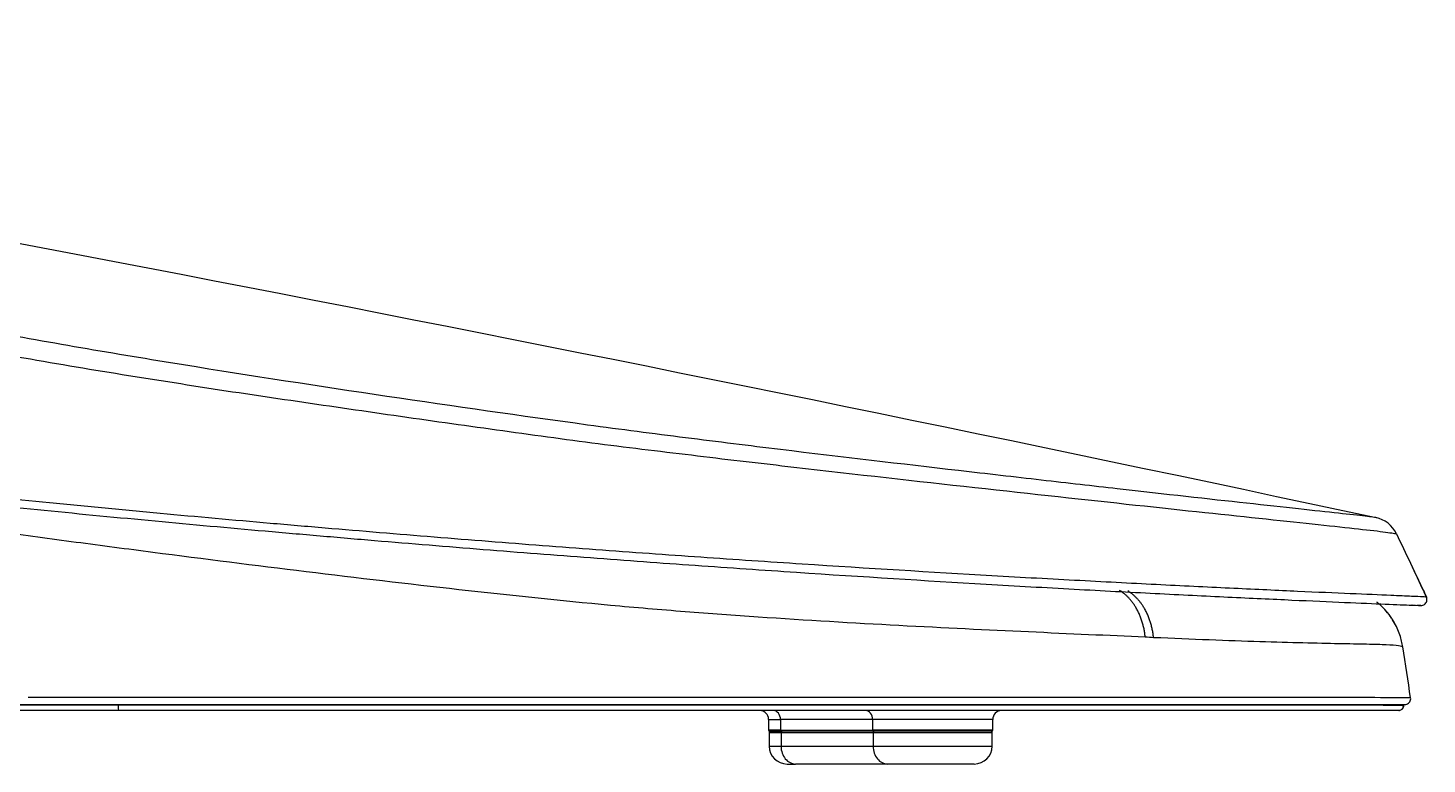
# Model space of a CAD drawing. Header units: millimetres. Extents: x 28 to 2369, y -329 to 1679.
# Drawn here: x 637.9 to 873.2, y 483.7 to 607.6 of the extents above; entities that cross this region are included whole.
import ezdxf

# ---------------------------------------------------------------- set-up
doc = ezdxf.new("R2010")
doc.units = ezdxf.units.MM
doc.layers.add('1LINE', color=7, linetype='CONTINUOUS')

msp = doc.modelspace()

# ---------------------------------------------------------------- linework, layer by layer
at = {"layer": '1LINE'}
for p, q in [((827.14, 492.74), (653.08, 492.74)), ((868.41, 492.74), (827.14, 492.74)), ((869.18, 493.74), (869.44, 493.74)), ((762.43, 491.24), (762.43, 489.44)), ((762.43, 491.24), (764.44, 491.24)), ((764.44, 491.24), (764.44, 489.44)), ((779.93, 491.24), (764.44, 491.24)), ((779.93, 491.24), (779.93, 489.44)), ((800.12, 491.24), (779.93, 491.24)), ((800.12, 489.44), (800.12, 491.24)), ((800.12, 491.24), (800.12, 491.21)), ((764.44, 489.44), (762.43, 489.44)), ((762.53, 489.04), (762.53, 486.74)), ((762.53, 489.04), (764.52, 489.04)), ((762.63, 489.24), (764.6, 489.24)), ((764.44, 489.44), (779.93, 489.44)), ((764.52, 489.04), (764.52, 486.74)), ((764.52, 489.04), (780.01, 489.04)), ((780.09, 489.24), (764.6, 489.24)), ((800.12, 489.44), (779.93, 489.44)), ((780.01, 489.04), (780.01, 486.74)), ((780.01, 489.04), (800.02, 489.04)), ((799.92, 489.24), (780.09, 489.24)), ((800.02, 486.74), (800.02, 489.04)), ((762.53, 486.74), (764.52, 486.74)), ((764.52, 486.74), (780.01, 486.74)), ((780.01, 486.74), (800.02, 486.74)), ((765.53, 483.74), (766.98, 483.74)), ((782.47, 483.74), (766.98, 483.74)), ((797.02, 483.74), (782.47, 483.74))]:
    msp.add_line(p, q, dxfattribs=at)
for centre, radius, start, end in [((760.93, 491.24), 1.5, 0.1315, 90.0004), ((801.62, 491.24), 1.5, 90.0004, 180.1315), ((762.63, 489.44), 0.2, 180, 270), ((762.73, 489.04), 0.2, 90, 180), ((799.82, 489.04), 0.2, 0, 90), ((799.92, 489.44), 0.2, 270, 0), ((765.53, 486.74), 3, 180, 270), ((797.02, 486.74), 3, 270, 0)]:
    msp.add_arc(centre, radius, start, end, dxfattribs=at)
for centre, major_axis, ratio, start_param, end_param in [((653.08, 493.74), (0, 1), 0.056904, 1.569206, 3.141593), ((763.21, 491.24), (0, -1.5), 0.819152, 1.570796, 3.141598), ((778.7, 491.24), (0, -1.5), 0.819152, 1.570796, 3.141598), ((764.6, 489.44), (0, -0.2), 0.819152, 4.712389, 6.283185), ((764.69, 489.04), (0, -0.2), 0.819152, 3.141593, 4.712389), ((780.09, 489.44), (0, 0.2), 0.819152, 1.570796, 3.141593), ((780.17, 489.04), (0, 0.2), 0.819152, 0, 1.570796), ((766.98, 486.74), (0, 3), 0.819152, 1.570796, 3.141593), ((782.47, 486.74), (0, 3), 0.819152, 1.570796, 3.141593)]:
    msp.add_ellipse(centre, major_axis=major_axis, ratio=ratio, start_param=start_param, end_param=end_param, dxfattribs=at)
for points, degree, knots in [([(864.57, 525.21), (864.5, 525.22), (863.84, 525.31), (861.66, 525.56), (860.14, 525.72), (856.38, 526.13), (854.13, 526.38), (848.94, 526.94), (846, 527.27), (836.5, 528.3), (829.21, 529.11), (817.01, 530.5), (812.74, 530.99), (803.83, 532.01), (799.16, 532.55), (784.83, 534.21), (774.84, 535.37), (759.19, 537.28), (753.86, 537.94), (743.07, 539.3), (737.57, 540.01), (720.83, 542.28), (709.55, 543.91), (686.87, 547.27), (675.47, 549.02), (658.26, 551.81), (652.52, 552.75), (640.95, 554.76), (635.15, 555.78), (617.76, 558.88), (606.15, 560.99), (571.37, 567.48), (548.21, 572.04), (513.53, 579.25), (501.98, 581.71), (478.89, 586.68), (467.35, 589.2), (450.05, 593.03), (444.29, 594.3), (432.77, 596.93), (427.01, 598.25), (415.49, 600.93), (409.74, 602.28), (401.1, 604.3), (398.23, 604.98), (392.46, 606.31), (389.58, 606.97), (386.69, 607.56)], 3, [0, 0, 0, 0, 0.03125, 0.03125, 0.0625, 0.0625, 0.09375, 0.09375, 0.125, 0.125, 0.1875, 0.1875, 0.21875, 0.21875, 0.25, 0.25, 0.3125, 0.3125, 0.34375, 0.34375, 0.375, 0.375, 0.4375, 0.4375, 0.5, 0.5, 0.53125, 0.53125, 0.5625, 0.5625, 0.625, 0.625, 0.75, 0.75, 0.8125, 0.8125, 0.875, 0.875, 0.90625, 0.90625, 0.9375, 0.9375, 0.96875, 0.96875, 0.984375, 0.984375, 1, 1, 1, 1]), ([(382.76, 604.6), (388.64, 603.4), (394.49, 602.05), (406.19, 599.29), (412.04, 597.91), (423.73, 595.17), (429.58, 593.81), (441.29, 591.13), (447.15, 589.84), (464.73, 585.95), (476.45, 583.4), (499.92, 578.37), (511.67, 575.89), (546.92, 568.63), (570.47, 564.06), (605.83, 557.57), (617.63, 555.47), (635.31, 552.38), (641.2, 551.36), (652.97, 549.38), (658.8, 548.47), (676.3, 545.72), (687.89, 544.09), (705.18, 541.56), (710.93, 540.77), (722.38, 539.19), (728.08, 538.37), (739.41, 536.92), (744.99, 536.27), (755.95, 534.93), (761.37, 534.31), (777.26, 532.47), (787.4, 531.34), (806.79, 529.2), (815.9, 528.2), (832.35, 526.42), (839.71, 525.65), (849.3, 524.63), (852.27, 524.31), (857.49, 523.75), (859.76, 523.5), (863.55, 523.08), (865.09, 522.91), (866.74, 522.69), (867.18, 522.62), (867.81, 522.52), (868, 522.48), (868.04, 522.46)], 3, [0, 0, 0, 0, 0.03125, 0.03125, 0.0625, 0.0625, 0.09375, 0.09375, 0.125, 0.125, 0.1875, 0.1875, 0.25, 0.25, 0.375, 0.375, 0.4375, 0.4375, 0.46875, 0.46875, 0.5, 0.5, 0.5625, 0.5625, 0.59375, 0.59375, 0.625, 0.625, 0.65625, 0.65625, 0.6875, 0.6875, 0.75, 0.75, 0.8125, 0.8125, 0.875, 0.875, 0.90625, 0.90625, 0.9375, 0.9375, 0.96875, 0.96875, 0.984375, 0.984375, 1, 1, 1, 1]), ([(363, 571.45), (367.9, 567.54), (373.34, 564.4), (382.08, 561.04), (385.11, 560.13), (389.73, 559.13), (391.29, 558.91), (394.4, 558.41), (395.95, 558.16), (409.95, 555.91), (422.39, 553.97), (447.28, 550.21), (459.74, 548.38), (484.66, 544.86), (497.13, 543.15), (534.55, 538.22), (559.5, 535.17), (596.93, 530.95), (609.41, 529.6), (628.13, 527.67), (634.37, 527.04), (646.84, 525.81), (653.06, 525.21), (665.42, 524.06), (671.58, 523.49), (680.83, 522.67), (683.91, 522.4), (690.06, 521.87), (693.12, 521.6), (702.25, 520.83), (708.37, 520.33), (717.47, 519.61), (720.5, 519.37), (726.48, 518.9), (729.46, 518.68), (735.45, 518.23), (738.46, 518), (744.36, 517.57), (747.24, 517.37), (755.82, 516.76), (761.55, 516.37), (778.22, 515.26), (788.85, 514.6), (804.09, 513.71), (809.06, 513.42), (818.56, 512.9), (823.11, 512.66), (831.76, 512.22), (835.85, 512.02), (843.55, 511.65), (847.16, 511.48), (857, 511.03), (862.33, 510.8), (868.01, 510.56), (869.53, 510.5), (871.59, 510.42), (872.14, 510.4), (872.13, 510.4)], 3, [0, 0, 0, 0, 0.03125, 0.03125, 0.046875, 0.046875, 0.054687, 0.054687, 0.0625, 0.0625, 0.125, 0.125, 0.1875, 0.1875, 0.25, 0.25, 0.375, 0.375, 0.4375, 0.4375, 0.46875, 0.46875, 0.5, 0.5, 0.53125, 0.53125, 0.546875, 0.546875, 0.5625, 0.5625, 0.59375, 0.59375, 0.609375, 0.609375, 0.625, 0.625, 0.640625, 0.640625, 0.65625, 0.65625, 0.6875, 0.6875, 0.75, 0.75, 0.78125, 0.78125, 0.8125, 0.8125, 0.84375, 0.84375, 0.875, 0.875, 0.9375, 0.9375, 0.96875, 0.96875, 1, 1, 1, 1]), ([(870.57, 511.94), (869.63, 511.99), (868.45, 512.04), (863.29, 512.26), (857.96, 512.48), (848.13, 512.93), (844.52, 513.09), (836.83, 513.46), (832.73, 513.66), (824.09, 514.09), (819.54, 514.33), (810.04, 514.84), (805.07, 515.11), (789.82, 515.99), (779.18, 516.64), (762.49, 517.73), (756.76, 518.12), (748.16, 518.72), (745.28, 518.92), (739.38, 519.34), (736.36, 519.56), (730.36, 520), (727.37, 520.23), (721.38, 520.69), (718.35, 520.93), (709.23, 521.65), (703.1, 522.14), (693.96, 522.91), (690.9, 523.16), (684.76, 523.69), (681.67, 523.95), (672.43, 524.76), (666.27, 525.31), (657.01, 526.17), (653.92, 526.46), (647.71, 527.05), (644.6, 527.35), (635.27, 528.26), (629.05, 528.88), (610.37, 530.79), (597.9, 532.13), (560.41, 536.33), (535.42, 539.38), (497.94, 544.29), (485.45, 545.99), (460.49, 549.5), (448.02, 551.31), (423.76, 554.97), (411.97, 556.8), (400.19, 558.67)], 3, [0, 0, 0, 0, 0.025655, 0.025655, 0.095519, 0.095519, 0.13045, 0.13045, 0.165382, 0.165382, 0.200313, 0.200313, 0.235245, 0.235245, 0.305108, 0.305108, 0.340039, 0.340039, 0.357505, 0.357505, 0.374971, 0.374971, 0.392436, 0.392436, 0.409902, 0.409902, 0.444834, 0.444834, 0.462299, 0.462299, 0.479765, 0.479765, 0.514697, 0.514697, 0.532162, 0.532162, 0.549628, 0.549628, 0.58456, 0.58456, 0.654423, 0.654423, 0.794149, 0.794149, 0.864012, 0.864012, 0.933875, 0.933875, 1, 1, 1, 1]), ([(554.55, 535.98), (554.72, 535.94), (554.9, 535.9), (563.73, 533.87), (572.44, 532.13), (585.51, 529.88), (589.87, 529.2), (598.52, 527.89), (602.81, 527.24), (611.43, 525.95), (615.74, 525.3), (624.38, 524.05), (628.7, 523.44), (637.34, 522.24), (641.64, 521.66), (650.24, 520.51), (654.56, 519.95), (667.48, 518.27), (676.07, 517.17), (693.23, 515.08), (701.79, 514.07), (718.89, 512.17), (727.41, 511.26), (740.05, 510.09), (744.23, 509.74), (752.53, 509.08), (756.63, 508.79), (768.79, 507.96), (776.7, 507.49), (791.97, 506.68), (799.23, 506.33), (813.04, 505.69), (819.59, 505.4), (825.78, 505.14)], 3, [0, 0, 0, 0, 0.001815, 0.001815, 0.092559, 0.092559, 0.137931, 0.137931, 0.183303, 0.183303, 0.228675, 0.228675, 0.274047, 0.274047, 0.319419, 0.319419, 0.364791, 0.364791, 0.455535, 0.455535, 0.546279, 0.546279, 0.637024, 0.637024, 0.682396, 0.682396, 0.727768, 0.727768, 0.818512, 0.818512, 0.909256, 0.909256, 1, 1, 1, 1]), ([(868.04, 522.46), (868.82, 520.81), (870.37, 517.55), (871.91, 514.29), (872.67, 512.68)], 3, [0, 0, 0, 0, 0.505784, 1, 1, 1, 1]), ([(868.04, 522.46), (868.82, 520.81), (870.5, 517.26), (872.18, 513.72), (873.07, 511.82)], 3, [0, 0, 0, 0, 0.465195, 1, 1, 1, 1]), ([(868.08, 506.77), (867.89, 507.17), (866.56, 509.48), (864.79, 510.94), (864.73, 510.98)], 2, [0, 0, 0, 0.163363, 0.974598, 1, 1, 1]), ([(872.13, 510.4), (872.24, 510.39), (872.36, 510.41), (872.57, 510.47), (872.67, 510.53), (872.85, 510.66), (872.93, 510.74), (873.06, 510.93), (873.11, 511.03), (873.17, 511.25), (873.18, 511.36), (873.16, 511.59), (873.13, 511.71), (873.07, 511.82)], 3, [0, 0, 0, 0, 0.164297, 0.164297, 0.328593, 0.328593, 0.49289, 0.49289, 0.657187, 0.657187, 0.821483, 0.821483, 1, 1, 1, 1]), ([(872.13, 510.4), (872.24, 510.39), (872.36, 510.41), (872.57, 510.47), (872.67, 510.53), (872.85, 510.66), (872.93, 510.74), (873.06, 510.93), (873.11, 511.03), (873.17, 511.25), (873.18, 511.36), (873.16, 511.59), (873.13, 511.71), (873.07, 511.82)], 3, [0, 0, 0, 0, 0.164297, 0.164297, 0.328593, 0.328593, 0.49289, 0.49289, 0.657187, 0.657187, 0.821483, 0.821483, 1, 1, 1, 1]), ([(869.11, 503.43), (869.05, 503.76), (868.92, 504.44), (868.61, 505.5), (868.17, 506.61), (867.57, 507.76), (866.79, 508.92), (866.13, 509.68), (865.75, 510.07), (865.72, 510.1)], 3, [0, 0, 0, 0, 0.131326, 0.275385, 0.432493, 0.60272, 0.785805, 0.98107, 1, 1, 1, 1]), ([(827.18, 505.05), (830.39, 504.92), (833.51, 504.78), (839.53, 504.54), (842.4, 504.45), (847.68, 504.29), (850.1, 504.22), (854.51, 504.1), (856.51, 504.06), (860.07, 503.99), (861.65, 503.96), (864.32, 503.91), (865.43, 503.88), (868.1, 503.76), (869.03, 503.65), (869.11, 503.43)], 3, [0, 0, 0, 0, 0.125048, 0.125048, 0.250095, 0.250095, 0.375143, 0.375143, 0.50019, 0.50019, 0.625238, 0.625238, 0.750286, 0.750286, 1, 1, 1, 1]), ([(870.42, 494.89), (870.41, 494.89), (869.48, 494.9), (865.93, 494.9), (863.32, 494.9), (856.34, 494.91), (851.89, 494.91), (841.49, 494.91), (835.55, 494.91), (822.74, 494.91), (815.83, 494.91), (801.42, 494.92), (793.88, 494.92), (778.12, 494.91), (769.89, 494.91), (752.78, 494.91), (744.03, 494.91), (717.53, 494.91), (699.55, 494.91), (672.11, 494.91), (662.87, 494.91), (648.34, 494.91), (643.1, 494.91), (637.86, 494.91)], 3, [0, 0, 0, 0, 0.086488, 0.086488, 0.172977, 0.172977, 0.259465, 0.259465, 0.345953, 0.345953, 0.432442, 0.432442, 0.51893, 0.51893, 0.605418, 0.605418, 0.691907, 0.691907, 0.864883, 0.864883, 0.951372, 0.951372, 1, 1, 1, 1]), ([(869.44, 493.74), (869.55, 493.74), (869.66, 493.76), (869.87, 493.83), (869.97, 493.89), (870.15, 494.03), (870.22, 494.11), (870.34, 494.3), (870.39, 494.41), (870.44, 494.64), (870.44, 494.77), (870.42, 494.89)], 3, [0, 0, 0, 0, 0.195616, 0.195616, 0.391231, 0.391231, 0.586847, 0.586847, 0.782462, 0.782462, 1, 1, 1, 1]), ([(869.44, 493.74), (869.55, 493.74), (869.66, 493.76), (869.87, 493.83), (869.97, 493.89), (870.15, 494.03), (870.22, 494.11), (870.34, 494.3), (870.39, 494.41), (870.44, 494.64), (870.44, 494.77), (870.42, 494.89)], 3, [0, 0, 0, 0, 0.195616, 0.195616, 0.391231, 0.391231, 0.586847, 0.586847, 0.782462, 0.782462, 1, 1, 1, 1]), ([(653.08, 492.74), (648.23, 492.74), (643.38, 492.74), (635.97, 492.75), (633.4, 492.75), (630.82, 492.75)], 3, [0, 0, 0, 0, 0.652198, 0.652198, 1, 1, 1, 1]), ([(631.2, 493.74), (638.43, 493.74), (645.66, 493.74), (662.14, 493.74), (671.36, 493.74), (698.74, 493.74), (716.68, 493.74), (743.12, 493.74), (751.85, 493.74), (768.93, 493.74), (777.15, 493.74), (792.89, 493.74), (800.43, 493.74), (814.83, 493.74), (821.72, 493.74), (834.53, 493.74), (840.48, 493.74), (850.88, 493.74), (855.34, 493.74), (862.33, 493.74), (864.94, 493.74), (868.49, 493.74), (869.42, 493.74), (869.44, 493.74)], 3, [0, 0, 0, 0, 0.066115, 0.066115, 0.151014, 0.151014, 0.320811, 0.320811, 0.405709, 0.405709, 0.490608, 0.490608, 0.575507, 0.575507, 0.660405, 0.660405, 0.745304, 0.745304, 0.830203, 0.830203, 0.915101, 0.915101, 1, 1, 1, 1]), ([(631.24, 493.74), (638.35, 493.74), (645.46, 493.74), (661.82, 493.74), (671.05, 493.74), (698.45, 493.74), (716.4, 493.74), (742.87, 493.74), (751.61, 493.74), (768.71, 493.74), (776.9, 493.74), (792.63, 493.74), (800.17, 493.74), (814.57, 493.74), (821.47, 493.74), (834.27, 493.74), (840.22, 493.74), (850.64, 493.74), (855.1, 493.74), (862.08, 493.74), (864.69, 493.74), (868.25, 493.74), (869.18, 493.74), (869.18, 493.74)], 3, [0, 0, 0, 0, 0.065043, 0.065043, 0.15004, 0.15004, 0.320032, 0.320032, 0.405028, 0.405028, 0.490024, 0.490024, 0.57502, 0.57502, 0.660016, 0.660016, 0.745012, 0.745012, 0.830008, 0.830008, 0.915004, 0.915004, 1, 1, 1, 1]), ([(631.24, 493.68), (638.38, 493.68), (645.51, 493.68), (661.89, 493.68), (671.1, 493.68), (698.45, 493.68), (716.37, 493.68), (742.81, 493.68), (751.54, 493.68), (768.63, 493.68), (776.85, 493.68), (792.61, 493.68), (800.15, 493.68), (814.57, 493.68), (821.47, 493.68), (834.27, 493.68), (840.22, 493.68), (850.64, 493.68), (855.1, 493.67), (862.09, 493.67), (864.7, 493.67), (868.26, 493.66), (869.19, 493.66), (869.2, 493.66)], 3, [0, 0, 0, 0, 0.065222, 0.065222, 0.150202, 0.150202, 0.320162, 0.320162, 0.405141, 0.405141, 0.490121, 0.490121, 0.575101, 0.575101, 0.660081, 0.660081, 0.745061, 0.745061, 0.83004, 0.83004, 0.91502, 0.91502, 1, 1, 1, 1]), ([(869.2, 493.66), (869.21, 493.57), (869.21, 493.48), (869.18, 493.3), (869.14, 493.22), (869.06, 493.06), (869, 492.99), (868.86, 492.87), (868.78, 492.83), (868.61, 492.76), (868.51, 492.74), (868.41, 492.74)], 3, [0, 0, 0, 0, 0.195615, 0.195615, 0.391231, 0.391231, 0.586846, 0.586846, 0.782461, 0.782461, 1, 1, 1, 1]), ([(868.41, 492.74), (868.5, 492.74), (868.59, 492.75), (868.76, 492.81), (868.84, 492.86), (868.98, 492.97), (869.04, 493.04), (869.13, 493.19), (869.17, 493.27), (869.21, 493.46), (869.21, 493.56), (869.2, 493.66)], 3, [0, 0, 0, 0, 0.195615, 0.195615, 0.391231, 0.391231, 0.586846, 0.586846, 0.782462, 0.782462, 1, 1, 1, 1])]:
    msp.add_open_spline(points, degree=degree, knots=knots, dxfattribs=at)
for points, degree in [([(506.75, 595.09), (626.45, 573.97), (745.75, 550.67), (864.6, 525.2)], 3), ([(506.75, 595.09), (626.45, 573.97), (745.75, 550.67), (864.6, 525.2)], 3), ([(868.04, 522.46), (867.38, 523.85), (866.08, 524.89), (864.57, 525.21)], 3), ([(868.04, 522.46), (867.38, 523.85), (866.08, 524.89), (864.57, 525.21)], 3), ([(873.07, 511.82), (873.08, 511.83), (872.19, 511.87), (870.57, 511.94)], 3), ([(873.07, 511.83), (872.67, 512.68)], 1), ([(873.07, 511.83), (872.67, 512.68)], 1), ([(870.7, 510.46), (870.7, 510.46), (870.68, 510.46), (870.63, 510.46)], 3), ([(825.78, 505.14), (826.25, 505.12), (826.72, 505.07), (827.18, 505.05)], 3), ([(870.42, 494.89), (869.98, 497.74), (869.55, 500.58), (869.11, 503.43)], 3), ([(870.42, 494.89), (869.98, 497.74), (869.55, 500.58), (869.11, 503.43)], 3), ([(869.18, 493.74), (869.19, 493.71), (869.19, 493.69), (869.2, 493.66)], 3)]:
    msp.add_open_spline(points, degree=degree, dxfattribs=at)
for points, weights in [([(825.78, 505.14), (825.18, 510.72), (821.47, 512.92)], [1, 0.831157238189, 0.896035100579]), ([(827.18, 505.05), (826.58, 510.64), (822.84, 512.85)], [1, 0.831468019042, 0.895647163076]), ([(872.13, 510.4), (871.8, 510.41), (871.46, 510.42)], [0.999942181245, 0.999939679559, 0.999937184635])]:
    msp.add_rational_spline(points, weights, degree=2, dxfattribs=at)

doc.saveas('drawing.dxf')
